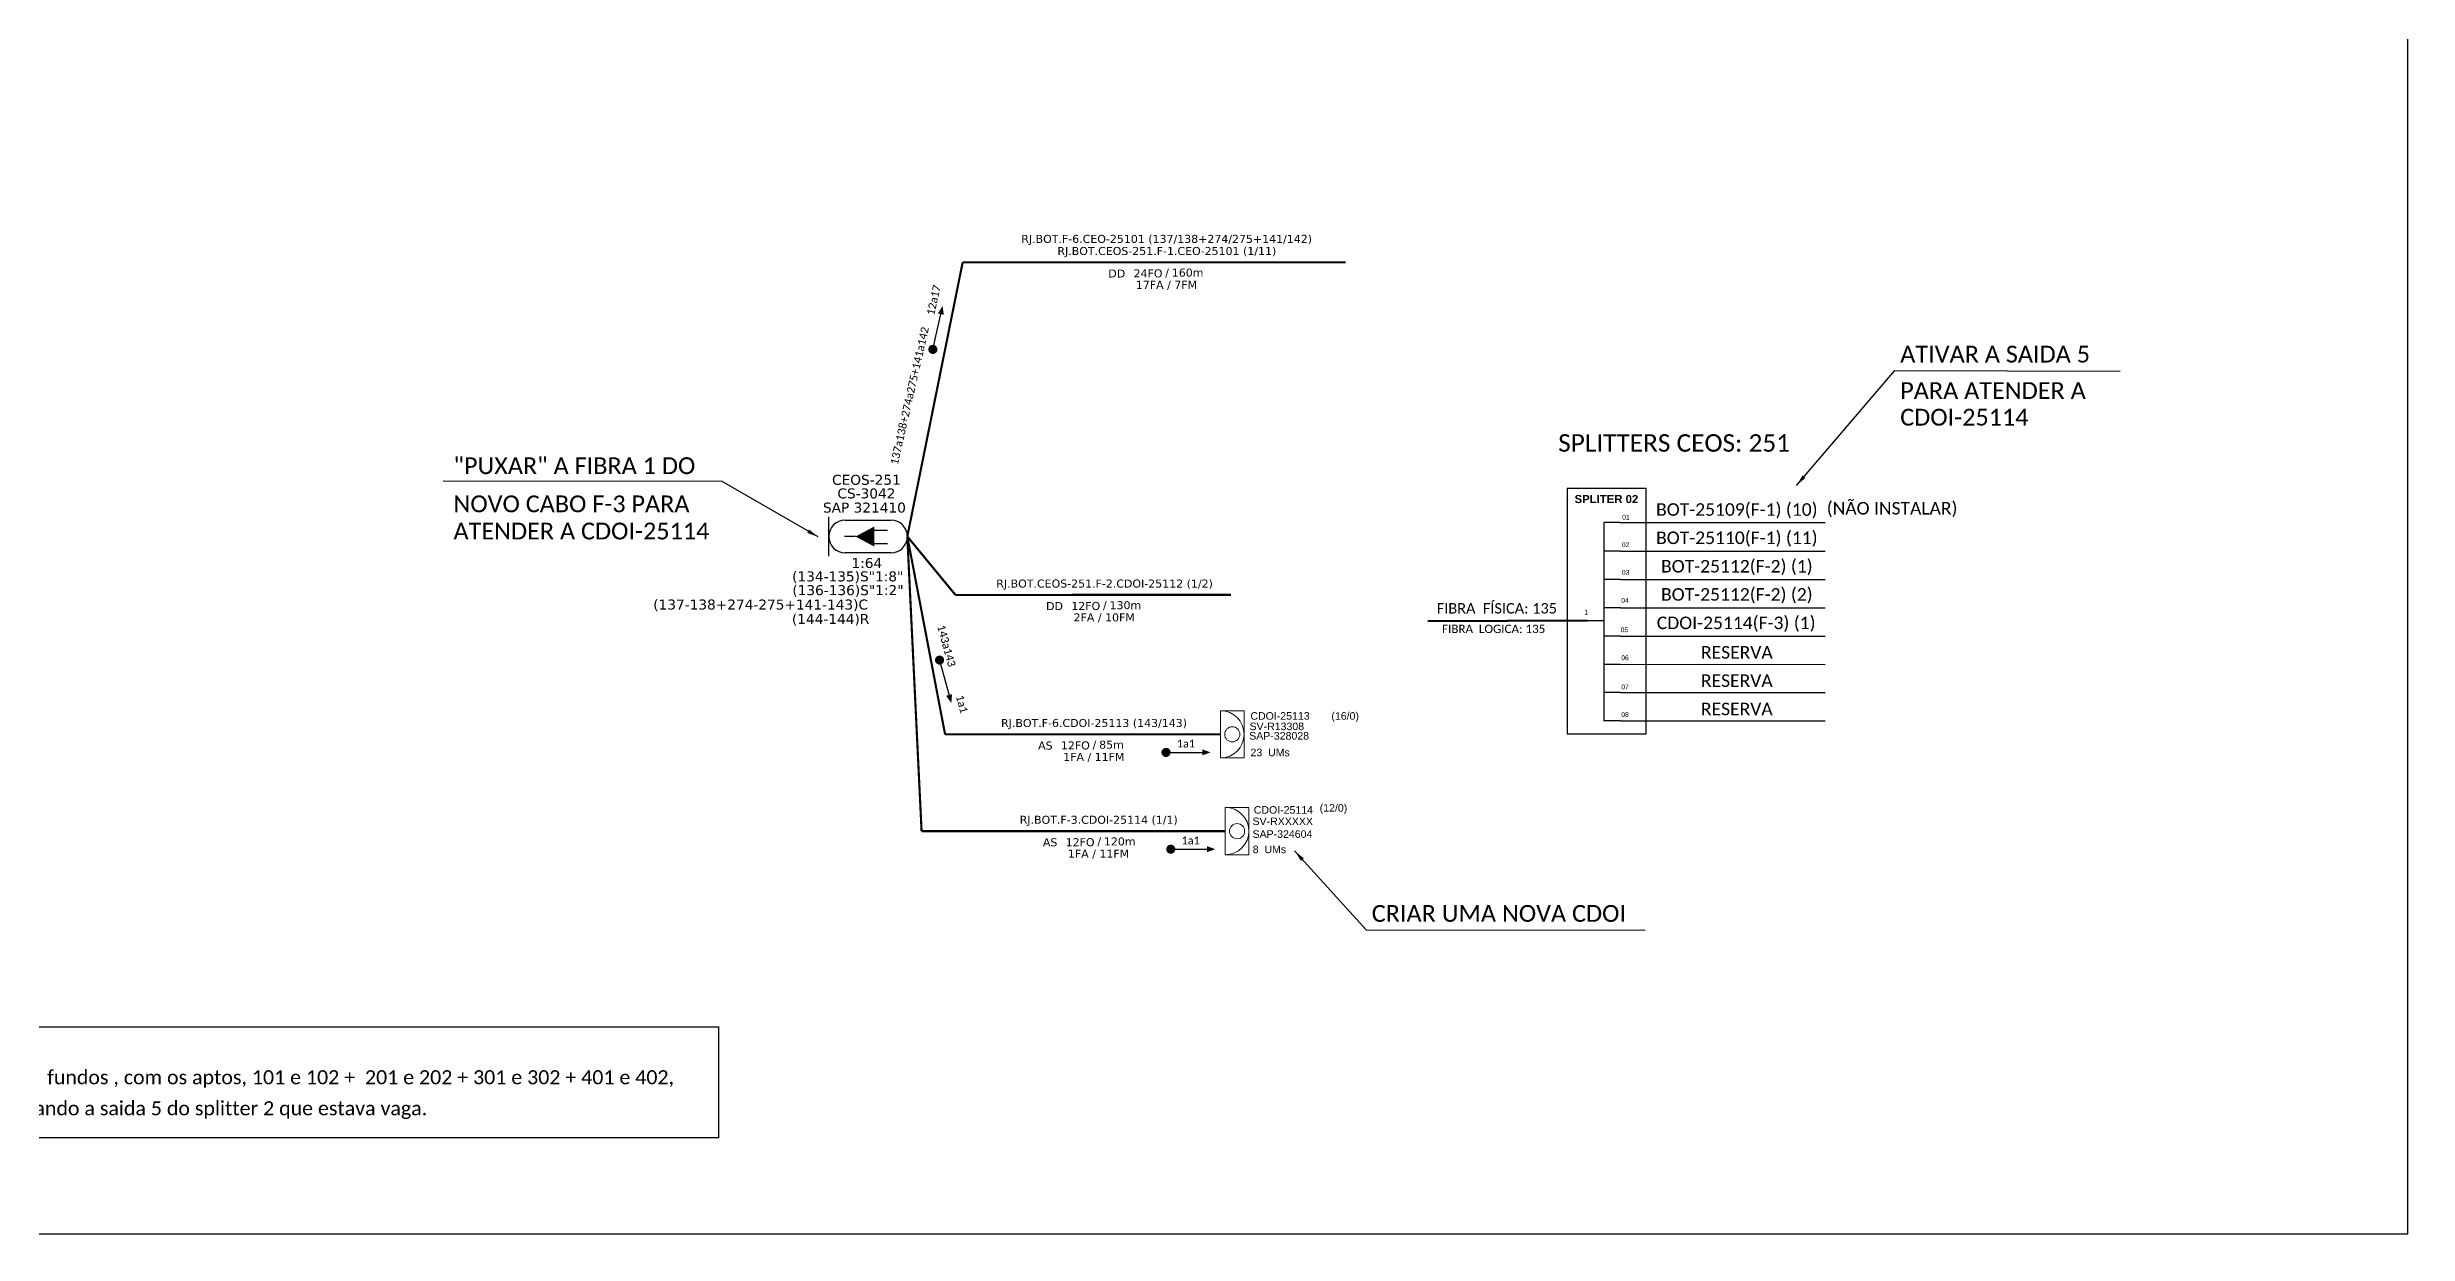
# Model space of a CAD drawing. Extents: x -4 to 837, y 1 to 595.
# Drawn here: x 333 to 837, y 1 to 255 of the extents above; entities that cross this region are included whole.
import ezdxf
from ezdxf.enums import TextEntityAlignment as Align

# ---------------------------------------------------------------- set-up
doc = ezdxf.new("R2010")
doc.units = 0
for name, color, linetype, lineweight in [("20.0-LEGENDA DOS CDO'S", 1, 'Continuous', 0), ('20.1-CDO_INTERIOR', 1, 'Continuous', 0), ('40.1-ETIQUETAS', 1, 'Continuous', 20)]:
    doc.layers.add(name, color=color, linetype=linetype, lineweight=lineweight)
for name, color, linetype in [('20.4-CEOS', 1, 'Continuous'), ('CAP a instalar', 1, 'Continuous'), ('SETA', 7, 'Continuous')]:
    doc.layers.add(name, color=color, linetype=linetype)
doc.styles.add('ARIAL', font='arial.ttf')
doc.styles.add('MtXpl_Calibri', font='calibri.ttf')
doc.styles.add('siredit', font='verdana.ttf')
doc.styles.add('WMF-Calibri0', font='calibri.ttf')
doc.linetypes.add('FENCELINE1', pattern='A,0.25,-0.1,[133,ltypeshp.shx,S=0.1,R=0,X=-0.1,Y=0],-0.1,1', length=1.45)
doc.dimstyles.new('ISO-25', dxfattribs={"dimtxt": 2.5, "dimasz": 2.5, "dimexe": 1.25, "dimexo": 0.625, "dimtad": 1, "dimtxsty": 'Standard', "dimcen": 2.5, "dimadec": 0, "dimazin": 0, "dimtfac": 1, "dimtmove": 0, "dimatfit": 3, "dimfxl": 0, "dimarcsym": 0})

# ---------------------------------------------------------------- blocks, each defined once
blk = doc.blocks.new('ETIQUETA_RS5F')
at = {"layer": '40.1-ETIQUETAS', "color": 0, "style": 'siredit'}
blk.add_text('/', height=1.5, dxfattribs=at).set_placement((1.58, -1.95), align=Align.MIDDLE_RIGHT)
for tag, p in [('ETIQUETA_R_PRIMARIA', (1.21, 4.1)), ('ETIQUETA_R_SECUNDARIA', (1.21, 2.1)), ('F_ATIVAS/F_MORTAS', (1.14, -4.24))]:
    blk.add_attdef(tag, text='', height=1.5, dxfattribs=at).set_placement(p, align=Align.MIDDLE_CENTER)
for tag, p in [('TIPO_CABO', (-6.58, -2.12)), ('CAP_CABO', (0.4, -2.09))]:
    blk.add_attdef(tag, text='', height=1.5, dxfattribs=at).set_placement(p, align=Align.MIDDLE_RIGHT)
blk.add_attdef('METROS', text='', height=1.5, dxfattribs=at).set_placement((2.14, -1.95), align=Align.MIDDLE_LEFT)
for tag, p in [('FUSÃO_1', (0.85, -8.39)), ('FUSÃO_2', (0.85, -10.6)), ('FUSÃO_3', (0.85, -12.93)), ('FUSÃO_4', (0.85, -15.14)), ('FUSÃO_5', (0.85, -17.16))]:
    blk.add_attdef(tag, text='', height=1.5, dxfattribs=at).set_placement(p, align=Align.CENTER)

msp = doc.modelspace()

# ---------------------------------------------------------------- linework, layer by layer
for p, q in [((837.17, 1.26), (837.17, 595.26)), ((-3.83, 1.26), (837.17, 1.26))]:
    msp.add_line(p, q)
at = {"color": 7, "linetype": 'Continuous'}
for p, q in [((665.36, 153.24), (665.36, 110.8)), ((668.79, 153.24), (665.36, 153.24)), ((668.97, 147.1), (665.53, 147.1)), ((668.97, 141.05), (665.53, 141.05)), ((661.79, 132.3), (665.34, 132.3)), ((668.97, 134.97), (665.53, 134.97)), ((668.97, 128.95), (665.53, 128.95)), ((668.97, 122.92), (665.53, 122.92)), ((668.97, 116.88), (665.53, 116.88)), ((668.97, 110.84), (665.53, 110.84))]:
    msp.add_line(p, q, dxfattribs=at)
at = {"color": 10, "linetype": 'Continuous'}
for p, q in [((668.79, 153.24), (712.71, 153.23)), ((668.97, 147.1), (712.71, 147.09)), ((668.97, 141.06), (712.71, 141.05)), ((668.97, 134.98), (712.71, 134.97)), ((668.97, 128.96), (712.71, 128.95)), ((668.97, 122.94), (712.71, 122.92)), ((668.97, 116.89), (712.71, 116.88)), ((668.97, 110.84), (712.71, 110.83))]:
    msp.add_line(p, q, dxfattribs=at)
at = {"color": 1, "linetype": 'Continuous', "lineweight": 60}
msp.add_line((661.79, 132.3), (627.8, 132.19), dxfattribs=at)
at = {"const_width": 0.977, "elevation": -0.98}
for points in [[(521.91, 189.75, 1), (522.12, 190.7, 1)], [(523.32, 124.31, 1), (523.58, 123.37, 1)]]:
    msp.add_lwpolyline(points, format="xyb", close=True, dxfattribs=at)
at = {"color": 7}
msp.add_lwpolyline([(657.57, 108.09), (674.46, 108.09), (674.46, 160.51), (657.57, 160.51)], close=True, dxfattribs=at)
at = {"const_width": 0.977}
for points in [[(571.35, 104.11, 1), (572.33, 104.11, 1)], [(572.37, 83.43, 1), (573.34, 83.43, 1)]]:
    msp.add_lwpolyline(points, format="xyb", close=True, dxfattribs=at)
at = {"color": 0}
msp.add_lwpolyline([(19.73, 45.46), (476.25, 45.46), (476.25, 21.75), (19.73, 21.75)], close=True, dxfattribs=at)
at = {"layer": '20.1-CDO_INTERIOR', "color": 1, "lineweight": 18}
for points in [[(588.52, 102.93), (588.52, 113.03), (583.48, 113.03), (583.48, 102.93)], [(589.54, 82.25), (589.54, 92.35), (584.49, 92.35), (584.49, 82.25)]]:
    msp.add_lwpolyline(points, close=True, dxfattribs=at)
for centre in [(586, 107.98), (587.02, 87.3)]:
    msp.add_circle(centre, 1.62, dxfattribs=at)
for centre in [(583.48, 107.98), (584.49, 87.3)]:
    msp.add_arc(centre, 5.05, 270, 90, dxfattribs=at)
at = {"layer": '20.4-CEOS', "color": 5}
for p, q in [((503.29, 153.73), (513.08, 153.73)), ((513.08, 146.76), (503.29, 146.76))]:
    msp.add_line(p, q, dxfattribs=at)
for points in [[(499.8, 146.04), (499.8, 154.45)], [(509.34, 151.63), (512.31, 151.63)], [(505.48, 150.24), (503.13, 150.24)], [(509.34, 148.73), (512.31, 148.73)]]:
    msp.add_lwpolyline(points, dxfattribs=at)
msp.add_lwpolyline([(505.48, 150.24, 0, 4.31, 0), (509.52, 150.24, 4.31, 4.31, 0)], format="xyseb", dxfattribs=at)
for centre, start, end in [((503.29, 150.24), 90, 270), ((513.08, 150.24), 270, 90)]:
    msp.add_arc(centre, 3.49, start, end, dxfattribs=at)
at = {"layer": 'CAP a instalar', "color": 7, "ltscale": 7, "const_width": 0.456}
for points in [[(528.39, 208.83), (516.56, 150.24)], [(528.39, 208.83), (610.2, 208.83)]]:
    msp.add_lwpolyline(points, dxfattribs=at)
at = {"layer": 'CAP a instalar', "color": 8, "ltscale": 7, "const_width": 0.456}
for points in [[(526.85, 137.76), (516.56, 150.25)], [(526.85, 137.76), (585.7, 137.78)]]:
    msp.add_lwpolyline(points, dxfattribs=at)
at = {"layer": 'CAP a instalar', "color": 1, "linetype": 'FENCELINE1', "ltscale": 7, "const_width": 0.456}
for points in [[(524.63, 107.97), (516.56, 150.25)], [(519.61, 87.28), (516.56, 150.24)], [(524.63, 107.97), (583.48, 107.98)], [(519.61, 87.28), (584.49, 87.3)]]:
    msp.add_lwpolyline(points, dxfattribs=at)
at = {"layer": 'SETA', "elevation": -0.98}
for points in [[(522.02, 190.22), (523.88, 198.41)], [(522.02, 190.22), (523.88, 198.41)], [(523.45, 123.84), (525.66, 115.74)], [(523.45, 123.84), (525.66, 115.74)]]:
    msp.add_lwpolyline(points, dxfattribs=at)
at = {"layer": 'SETA'}
for points in [[(571.84, 104.11), (580.24, 104.11)], [(572.85, 83.43), (581.25, 83.43)]]:
    msp.add_lwpolyline(points, dxfattribs=at)
for points in [[(523.08, 197.9, -0.98), (524.11, 199.51, -0.98), (524.35, 197.62, -0.98)], [(523.08, 197.9, -0.98), (524.11, 199.51, -0.98), (524.35, 197.62, -0.98)], [(526.12, 116.56, -0.98), (525.96, 114.66, -0.98), (524.86, 116.22, -0.98)], [(526.12, 116.56, -0.98), (525.96, 114.66, -0.98), (524.86, 116.22, -0.98)], [(579.57, 104.77), (581.36, 104.12), (579.57, 103.47)], [(580.58, 84.09), (582.37, 83.44), (580.58, 82.79)]]:
    msp.add_solid(points, dxfattribs=at)

# ---------------------------------------------------------------- block references
at = {"layer": '40.1-ETIQUETAS', "color": 7}
ref = msp.add_blockref('ETIQUETA_RS5F', (570.66, 208.85), dxfattribs=dict(at, xscale=1.13972604364864, yscale=1.13972604364864, zscale=1.13972604364864))
ref.add_attrib('ETIQUETA_R_PRIMARIA', 'RJ.BOT.F-6.CEO-25101 (137/138+274/275+141/142)', dxfattribs={"color": 0, "height": 1.7096, "style": 'siredit'}).set_placement((571.97, 213.84), align=Align.MIDDLE_CENTER)
ref.add_attrib('ETIQUETA_R_SECUNDARIA', 'RJ.BOT.CEOS-251.F-1.CEO-25101 (1/11)', dxfattribs={"color": 0, "height": 1.7096, "style": 'siredit'}).set_placement((572.01, 211.25), align=Align.MIDDLE_CENTER)
ref.add_attrib('TIPO_CABO', 'DD', dxfattribs={"color": 0, "height": 1.71, "style": 'siredit'}).set_placement((563.12, 206.44), align=Align.MIDDLE_RIGHT)
ref.add_attrib('CAP_CABO', '24FO', dxfattribs={"color": 0, "height": 1.71, "style": 'siredit'}).set_placement((571.08, 206.47), align=Align.MIDDLE_RIGHT)
ref.add_attrib('METROS', '160m', dxfattribs={"color": 0, "height": 1.71, "style": 'siredit'}).set_placement((573.07, 206.63), align=Align.MIDDLE_LEFT)
ref.add_attrib('F_ATIVAS/F_MORTAS', '17FA / 7FM', dxfattribs={"color": 0, "height": 1.71, "style": 'siredit'}).set_placement((571.93, 204.02), align=Align.MIDDLE_CENTER)
at = {"layer": '40.1-ETIQUETAS', "color": 8}
ref = msp.add_blockref('ETIQUETA_RS5F', (557.36, 137.8), dxfattribs=dict(at, xscale=1.13972604364864, yscale=1.13972604364864, zscale=1.13972604364864))
ref.add_attrib('ETIQUETA_R_SECUNDARIA', 'RJ.BOT.CEOS-251.F-2.CDOI-25112 (1/2)', dxfattribs={"color": 0, "height": 1.7096, "style": 'siredit'}).set_placement((558.71, 140.19), align=Align.MIDDLE_CENTER)
ref.add_attrib('TIPO_CABO', 'DD', dxfattribs={"color": 0, "height": 1.71, "style": 'siredit'}).set_placement((549.82, 135.38), align=Align.MIDDLE_RIGHT)
ref.add_attrib('CAP_CABO', '12FO', dxfattribs={"color": 0, "height": 1.71, "style": 'siredit'}).set_placement((557.78, 135.41), align=Align.MIDDLE_RIGHT)
ref.add_attrib('METROS', '130m', dxfattribs={"color": 0, "height": 1.71, "style": 'siredit'}).set_placement((559.77, 135.57), align=Align.MIDDLE_LEFT)
ref.add_attrib('F_ATIVAS/F_MORTAS', '2FA / 10FM', dxfattribs={"color": 0, "height": 1.71, "style": 'siredit'}).set_placement((558.63, 132.96), align=Align.MIDDLE_CENTER)
at = {"layer": '40.1-ETIQUETAS', "color": 1}
ref = msp.add_blockref('ETIQUETA_RS5F', (555.14, 108), dxfattribs=dict(at, xscale=1.13972604364864, yscale=1.13972604364864, zscale=1.13972604364864))
ref.add_attrib('ETIQUETA_R_PRIMARIA', 'RJ.BOT.F-6.CDOI-25113 (143/143)', dxfattribs={"color": 0, "height": 1.7096, "style": 'siredit'}).set_placement((556.45, 110.4), align=Align.MIDDLE_CENTER)
ref.add_attrib('TIPO_CABO', 'AS', dxfattribs={"color": 0, "height": 1.71, "style": 'siredit'}).set_placement((547.6, 105.59), align=Align.MIDDLE_RIGHT)
ref.add_attrib('CAP_CABO', '12FO', dxfattribs={"color": 0, "height": 1.71, "style": 'siredit'}).set_placement((555.56, 105.61), align=Align.MIDDLE_RIGHT)
ref.add_attrib('METROS', '85m', dxfattribs={"color": 0, "height": 1.71, "style": 'siredit'}).set_placement((557.55, 105.77), align=Align.MIDDLE_LEFT)
ref.add_attrib('F_ATIVAS/F_MORTAS', '1FA / 11FM', dxfattribs={"color": 0, "height": 1.71, "style": 'siredit'}).set_placement((556.41, 103.16), align=Align.MIDDLE_CENTER)
ref = msp.add_blockref('ETIQUETA_RS5F', (556.16, 87.32), dxfattribs=dict(at, xscale=1.13972604364864, yscale=1.13972604364864, zscale=1.13972604364864))
ref.add_attrib('ETIQUETA_R_PRIMARIA', 'RJ.BOT.F-3.CDOI-25114 (1/1)', dxfattribs={"color": 0, "height": 1.7096, "style": 'siredit'}).set_placement((557.46, 89.72), align=Align.MIDDLE_CENTER)
ref.add_attrib('TIPO_CABO', 'AS', dxfattribs={"color": 0, "height": 1.71, "style": 'siredit'}).set_placement((548.62, 84.91), align=Align.MIDDLE_RIGHT)
ref.add_attrib('CAP_CABO', '12FO', dxfattribs={"color": 0, "height": 1.71, "style": 'siredit'}).set_placement((556.57, 84.93), align=Align.MIDDLE_RIGHT)
ref.add_attrib('METROS', '120m', dxfattribs={"color": 0, "height": 1.71, "style": 'siredit'}).set_placement((558.56, 85.09), align=Align.MIDDLE_LEFT)
ref.add_attrib('F_ATIVAS/F_MORTAS', '1FA / 11FM', dxfattribs={"color": 0, "height": 1.71, "style": 'siredit'}).set_placement((557.42, 82.48), align=Align.MIDDLE_CENTER)

# ---------------------------------------------------------------- texts
at = {"color": 1}
for s, height, style, p in [('ATIVAR A SAIDA 5', 3.5862, 'WMF-Calibri0', (728.72, 187.42)), ('PARA ATENDER A ', 3.5862, 'WMF-Calibri0', (728.72, 179.63)), ('CDOI-25114', 3.586, 'WMF-Calibri0', (728.72, 173.94)), ('"PUXAR" A FIBRA 1 DO', 3.5862, 'WMF-Calibri0', (419.59, 163.58)), ('NOVO CABO F-3 PARA', 3.5862, 'WMF-Calibri0', (419.59, 155.43)), ('ATENDER A CDOI-25114', 3.5862, 'WMF-Calibri0', (419.59, 149.62)), ('CDOI-25114(F-3) (1)', 2.6804, 'MtXpl_Calibri', (676.7, 130.45)), ('CRIAR UMA NOVA CDOI', 3.5862, 'WMF-Calibri0', (615.8, 67.92))]:
    msp.add_text(s, height=height, dxfattribs=dict(at, style=style)).set_placement(p)
at = {"style": 'MtXpl_Calibri'}
for s, p in [('2)Existe um acesso pelos fundos na Ladeira dos Tabajaras, nº 335, que é Fundos deste mesmo predio na Rua Siqueira Campos, nº 228 dando origem a prumada dos  fundos , com os aptos, 101 e 102 +  201 e 202 + 301 e 302 + 401 e 402,', (20.25, 33.21)), ('como se trata de uma numeração já existente na prumada da FRENTE foi necessário criar uma nova CDOI-2514 e puxar uma fibra de topologia A para atender utilizando a saida 5 do splitter 2 que estava vaga. ', (20.25, 26.58))]:
    msp.add_text(s, height=3, dxfattribs=at).set_placement(p)
at = {"color": 0, "char_height": 1.6716, "width": 24.7789, "attachment_point": 5}
for s, insert, rotation in [('\\C7;\\fCalibri|b0|i0|c0|p34;12a17', (522.21, 200.76, -0.98), 77.193), ('{\\fCalibri|b0|i0|c0|p34;\\C7;137a138+274a275+141a142}', (517.05, 180.3, -0.98), 77.193), ('\\C7;\\fCalibri|b0|i0|c0|p34;143a143', (524.93, 126.89, -0.98), 285.2459), ('\\C7;\\fCalibri|b0|i0|c0|p34;1a1', (528.23, 114.45, -0.98), 285.2459)]:
    msp.add_mtext(s, dxfattribs=dict(at, insert=insert, rotation=rotation))
at = {"attachment_point": 5}
for s, insert, char_height, width in [('\\C7;\\fCalibri|b0|i0|c0|p34;SPLITTERS CEOS: 251', (680.4, 170.21, -0.54), 3.7402, 56.9969), ('\\C10;\\fArial|b1|i0|c0|p34;\\H1x;SPLITER 02', (665.94, 158.24), 1.7347, 16.8848), ('\\pt24.12383;{\\fCalibri|b0|i0|c0|p34;\\C7;BOT-25109(F-1) (10)}', (693.81, 155.72), 2.6804, 39.9748), ('\\pt49.37685;{\\fCalibri|b0|i0|c0|p34;\\C7;(NÃO INSTALAR)}', (726.98, 155.99), 2.6804, 39.9748), ('\\C7;\\fArial|b0|i0|;\\H1.0273588255048;01 ', (670.11, 154.36), 1.7347, 3.4788), ('\\pt24.12383;{\\fCalibri|b0|i0|c0|p34;\\C7;BOT-25110(F-1) (11)}', (693.81, 149.68), 2.6804, 39.9748), ('\\C7;\\fArial|b0|i0|;\\H1.0273588255048;02 ', (670.06, 148.49), 1.7347, 3.6723), ('\\C7;\\fArial|b0|i0|;\\H1.0273588255048;03 ', (670.06, 142.58), 1.7347, 3.377), ('\\pt24.12383;{\\fCalibri|b0|i0|c0|p34;\\C7;BOT-25112(F-2) (1)}', (693.81, 143.6), 2.6804, 39.9748), ('\\C7;\\fCalibri|b0|i0|c0|p34;FIBRA  FÍSICA: 135', (642.53, 134.89), 2.2337, 33.7697), ('\\C7;\\fArial|b0|i0|;\\H1.0273588255048;04 ', (669.91, 136.58), 1.7347, 3.6723), ('\\pt24.12383;{\\fCalibri|b0|i0|c0|p34;\\C7;BOT-25112(F-2) (2)}', (693.81, 137.58), 2.6804, 39.9748), ('\\C7;\\fCalibri|b0|i0|c0|p34;FIBRA  LOGICA: 135', (641.85, 130.5), 1.787, 33.7697), ('\\C7;\\fArial|b0|i0|;\\H1.0273588255048;1', (661.63, 134.09), 1.7347, 1.7182), ('\\C7;\\fArial|b0|i0|;\\H1.0273588255048;05 ', (669.78, 130.31), 1.7347, 4.5165), ('\\pt24.12383;{\\fCalibri|b0|i0|c0|p34;\\C7;RESERVA}', (693.81, 125.48), 2.6804, 39.9748), ('\\C7;\\fArial|b0|i0|;\\H1.0273588255048;06 ', (669.91, 124.32), 1.7347, 3.6723), ('\\C7;\\fArial|b0|i0|;\\H1.0273588255048;07 ', (669.91, 118.1), 1.7347, 3.6723), ('\\pt24.12383;{\\fCalibri|b0|i0|c0|p34;\\C7;RESERVA}', (693.8, 119.43), 2.6804, 39.9748), ('\\C7;\\fArial|b0|i0|;\\H1.0273588255048;08 ', (669.91, 112.19), 1.7347, 3.6723), ('\\pt24.12383;{\\fCalibri|b0|i0|c0|p34;\\C7;RESERVA}', (693.8, 113.38), 2.6804, 39.9748)]:
    msp.add_mtext(s, dxfattribs=dict(at, insert=insert, char_height=char_height, width=width))
at = {"color": 0, "char_height": 1.6716, "width": 24.7789, "attachment_point": 5}
for insert in [(576.09, 105.99), (577.11, 85.31)]:
    msp.add_mtext('\\C7;\\fCalibri|b0|i0|c0|p34;1a1', dxfattribs=dict(at, insert=insert))
at = {"layer": "20.0-LEGENDA DOS CDO'S", "color": 1, "style": 'ARIAL'}
for s, p in [('CDOI-25113', (602.53, 111.1)), ('23  UMs', (598.29, 103.3)), ('CDOI-25114', (603.25, 91.02)), ('8  UMs', (597.51, 82.59))]:
    msp.add_text(s, height=1.615, dxfattribs=at).set_placement(p, align=Align.RIGHT)
msp.add_text('    (16/0)', height=1.612, dxfattribs=at).set_placement((608.87, 111.1), align=Align.CENTER)
for s, p in [('SAP-328028', (589.61, 106.85)), ('SV-R13308', (589.68, 108.87)), ('(12/0)', (604.67, 91.46)), ('SAP-324604', (590.32, 85.86)), ('SV-RXXXXX', (590.32, 88.58))]:
    msp.add_text(s, height=1.615, dxfattribs=at).set_placement(p)
at = {"layer": '20.4-CEOS', "color": 5, "style": 'siredit'}
for s, p in [('CEOS-251', (507.82, 163.43)), ('SAP 321410', (507.39, 157.49)), ('CS-3042', (507.82, 160.52)), ('1:64', (507.91, 145.65))]:
    msp.add_text(s, height=2.133, dxfattribs=at).set_placement(p, align=Align.TOP_CENTER)
at = {"layer": '20.4-CEOS', "color": 7, "style": 'siredit'}
for s, height, p in [('(134-135)S"1:8"', 2.1327, (503.83, 142.79)), ('(137-138+274-275+141-143)C', 2.1327, (485.22, 136.78)), ('(144-144)R', 2.133, (500.17, 133.7))]:
    msp.add_text(s, height=height, dxfattribs=at).set_placement(p, align=Align.TOP_CENTER)
msp.add_attdef('(136-136)S"1:2"', text='(xx-xx)C', height=2.133, dxfattribs=at).set_placement((503.87, 139.85), align=Align.TOP_CENTER)

# ---------------------------------------------------------------- leaders
at = {"color": 0}
for points in [[(706.52, 161.12), (727.53, 185.7), (775.71, 185.6)], [(497.54, 150.14), (476.99, 161.98), (417.4, 162.07)], [(599.31, 83.06), (614.6, 66.2), (674.19, 66.11)]]:
    msp.add_leader(points, dimstyle='ISO-25', override={"dimgap": 0.625, "dimtad": 0}, dxfattribs=at)

doc.saveas('drawing.dxf')
